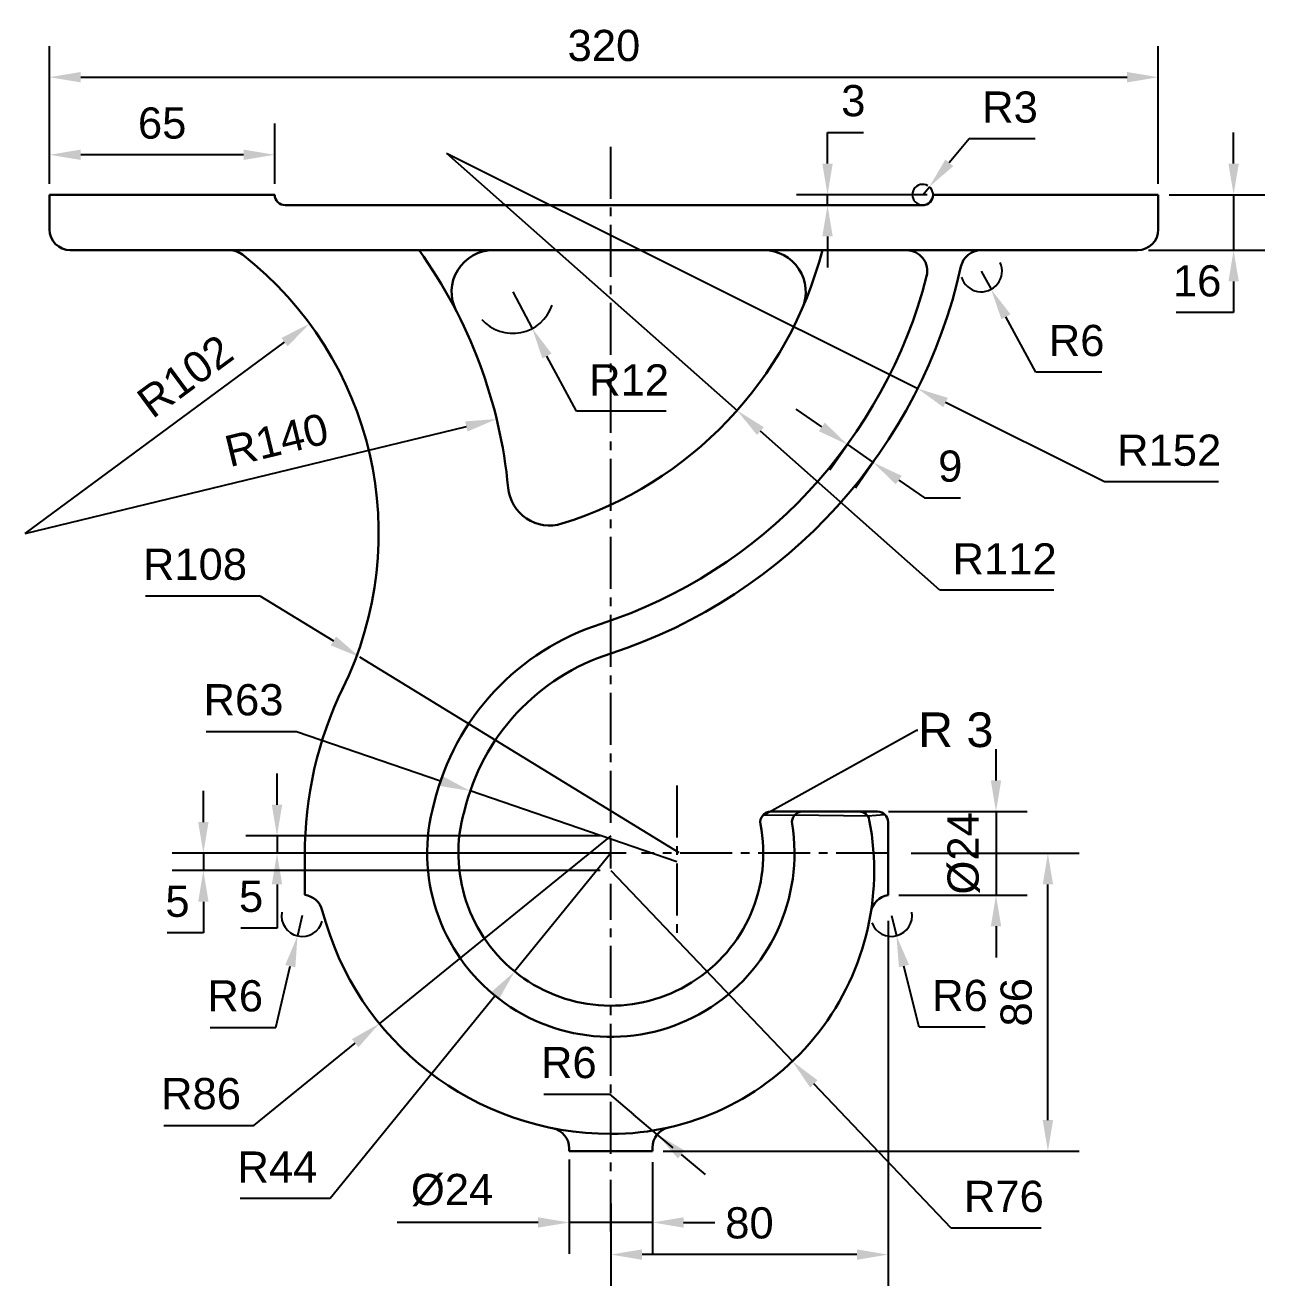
# Model space of a CAD drawing. Header units: millimetres. Extents: x -969 to -345, y 564 to 945.
# Drawn here: x -969.3 to -611.6, y 564.3 to 928.1 of the extents above; entities that cross this region are included whole.
import ezdxf
from ezdxf import colors
from ezdxf.entities.mleader import LeaderData, LeaderLine
from ezdxf.math import Vec2, Vec3

# ---------------------------------------------------------------- set-up
doc = ezdxf.new("R2010")
doc.units = ezdxf.units.MM
doc.header["$LTSCALE"] = 20
doc.header["$MEASUREMENT"] = 0
doc.linetypes.add('CENTER2', pattern=[1.125, 0.75, -0.125, 0.125, -0.125])
doc.styles.get("Standard").update_dxf_attribs({"font": 'arial.ttf'})
doc.dimstyles.get("Standard").update_dxf_attribs({"dimscale": 50, "dimtxt": 0.18, "dimasz": 0.18, "dimexe": 0.18, "dimexo": 0.0625, "dimgap": 0.09, "dimtad": 1, "dimtoh": 1, "dimdec": 4, "dimdsep": 46, "dimtxsty": 'Standard', "dimcen": 0.09, "dimadec": 0, "dimazin": 0, "dimtfac": 1, "dimtdec": 4, "dimtmove": 0, "dimatfit": 3, "dimfxl": 1, "dimtolj": 1, "dimtzin": 0, "dimarcsym": 0})

# ---------------------------------------------------------------- blocks, each defined once
blk = doc.blocks.new('*D4')
at = {"color": 0, "lineweight": -2, "transparency": 16777216}
for p, q in [((-847.68, 891.18), (-763.86, 816.9)), ((-705.34, 765.04), (-757.12, 810.93)), ((-672.44, 765.04), (-705.34, 765.04))]:
    blk.add_line(p, q, dxfattribs=at)
at = {"color": 0, "transparency": 16777216}
blk.add_solid([(-756.13, 812.05), (-758.12, 809.81), (-763.86, 816.9)], dxfattribs=at)
at = {"layer": 'Defpoints', "color": 0, "transparency": 16777216}
for p in [(-847.68, 891.18), (-763.86, 816.9)]:
    blk.add_point(p, dxfattribs=at)
at = {"color": 0, "transparency": 16777216, "insert": (-686.64, 774.06), "char_height": 9, "attachment_point": 5}
blk.add_mtext('\\A1;R112', dxfattribs=at)
blk = doc.blocks.new('*D5')
at = {"color": 0, "lineweight": -2, "transparency": 16777216}
for p, q in [((-847.68, 891.18), (-711.73, 823.21)), ((-657.86, 796.27), (-703.68, 819.18)), ((-624.95, 796.27), (-657.86, 796.27))]:
    blk.add_line(p, q, dxfattribs=at)
at = {"color": 0, "transparency": 16777216}
blk.add_solid([(-703.01, 820.52), (-704.35, 817.84), (-711.73, 823.21)], dxfattribs=at)
at = {"layer": 'Defpoints', "color": 0, "transparency": 16777216}
for p in [(-847.68, 891.18), (-711.73, 823.21)]:
    blk.add_point(p, dxfattribs=at)
at = {"color": 0, "transparency": 16777216, "insert": (-639.16, 805.37), "char_height": 9, "attachment_point": 5}
blk.add_mtext('\\A1;R152', dxfattribs=at)
blk = doc.blocks.new('*D6')
at = {"color": 0, "lineweight": -2, "transparency": 16777216}
for p, q in [((-800.29, 684.13), (-747.9, 629.08)), ((-702.11, 580.96), (-741.7, 622.56)), ((-676.12, 580.96), (-702.11, 580.96))]:
    blk.add_line(p, q, dxfattribs=at)
at = {"color": 0, "transparency": 16777216}
blk.add_solid([(-740.61, 623.59), (-742.78, 621.52), (-747.9, 629.08)], dxfattribs=at)
at = {"layer": 'Defpoints', "color": 0, "transparency": 16777216}
for p in [(-800.29, 684.13), (-747.9, 629.08)]:
    blk.add_point(p, dxfattribs=at)
at = {"color": 0, "transparency": 16777216, "insert": (-686.87, 590.05), "char_height": 9, "attachment_point": 5}
blk.add_mtext('\\A1;R76', dxfattribs=at)
blk = doc.blocks.new('*D7')
at = {"color": 0, "lineweight": -2, "transparency": 16777216}
for p, q in [((-800.29, 694.13), (-867.1, 639.98)), ((-903.32, 610.61), (-874.09, 634.31)), ((-929.32, 610.61), (-903.32, 610.61))]:
    blk.add_line(p, q, dxfattribs=at)
at = {"color": 0, "transparency": 16777216}
blk.add_solid([(-875.03, 635.47), (-873.14, 633.14), (-867.1, 639.98)], dxfattribs=at)
at = {"layer": 'Defpoints', "color": 0, "transparency": 16777216}
for p in [(-800.29, 694.13), (-867.1, 639.98)]:
    blk.add_point(p, dxfattribs=at)
at = {"color": 0, "transparency": 16777216, "insert": (-918.57, 619.71), "char_height": 9, "attachment_point": 5}
blk.add_mtext('\\A1;R86', dxfattribs=at)
blk = doc.blocks.new('*D9')
at = {"color": 0, "lineweight": -2, "transparency": 16777216}
for p, q in [((-800.29, 689.13), (-828.06, 655)), ((-881.29, 589.57), (-833.74, 648.02)), ((-907.26, 589.57), (-881.29, 589.57))]:
    blk.add_line(p, q, dxfattribs=at)
at = {"color": 0, "transparency": 16777216}
blk.add_solid([(-834.9, 648.97), (-832.57, 647.07), (-828.06, 655)], dxfattribs=at)
at = {"layer": 'Defpoints', "color": 0, "transparency": 16777216}
for p in [(-800.29, 689.13), (-828.06, 655)]:
    blk.add_point(p, dxfattribs=at)
at = {"color": 0, "transparency": 16777216, "insert": (-896.52, 598.57), "char_height": 9, "attachment_point": 5}
blk.add_mtext('\\A1;R44', dxfattribs=at)
blk = doc.blocks.new('*D10')
at = {"color": 0, "lineweight": -2, "transparency": 16777216}
for p, q in [((-917.07, 724.25), (-891.06, 724.25)), ((-891.06, 724.25), (-849.41, 710)), ((-781.29, 686.69), (-840.9, 707.09))]:
    blk.add_line(p, q, dxfattribs=at)
at = {"color": 0, "transparency": 16777216}
blk.add_solid([(-848.93, 711.42), (-849.9, 708.58), (-840.9, 707.09)], dxfattribs=at)
at = {"layer": 'Defpoints', "color": 0, "transparency": 16777216}
for p in [(-840.9, 707.09), (-781.29, 686.69)]:
    blk.add_point(p, dxfattribs=at)
at = {"color": 0, "transparency": 16777216, "insert": (-906.31, 733.35), "char_height": 9, "attachment_point": 5}
blk.add_mtext('\\A1;R63', dxfattribs=at)
blk = doc.blocks.new('*U12')
at = {"color": 0, "linetype": 'CENTER2', "transparency": 16777216}
for p, q in [((0, 8.8), (0, 203.99)), ((-80, 0), (-8.8, 0)), ((8.8, 0), (90.63, 0)), ((0, -109.2), (0, -8.8))]:
    blk.add_line(p, q, dxfattribs=at)
at = {"color": 0, "linetype": 'Continuous', "transparency": 16777216}
for p, q in [((0, -4.4), (0, 4.4)), ((-4.4, 0), (4.4, 0))]:
    blk.add_line(p, q, dxfattribs=at)
blk = doc.blocks.new('*D13')
at = {"color": 0, "lineweight": -2, "transparency": 16777216}
for p, q in [((-896.64, 703.13), (-896.64, 712.13)), ((-803.42, 694.13), (-905.64, 694.13)), ((-896.64, 694.13), (-896.64, 689.13)), ((-894.05, 689.13), (-905.64, 689.13)), ((-896.64, 680.13), (-896.64, 667.55)), ((-896.64, 667.55), (-907.11, 667.55))]:
    blk.add_line(p, q, dxfattribs=at)
at = {"color": 0, "transparency": 16777216}
for points in [[(-898.14, 703.13), (-895.14, 703.13), (-896.64, 694.13)], [(-898.14, 680.13), (-895.14, 680.13), (-896.64, 689.13)]]:
    blk.add_solid(points, dxfattribs=at)
at = {"layer": 'Defpoints', "color": 0, "transparency": 16777216}
for p in [(-800.29, 694.13), (-896.64, 689.13), (-890.92, 689.13)]:
    blk.add_point(p, dxfattribs=at)
at = {"color": 0, "transparency": 16777216, "insert": (-904.12, 676.63), "char_height": 9, "attachment_point": 5}
blk.add_mtext('\\A1;5', dxfattribs=at)
blk = doc.blocks.new('*D14')
at = {"color": 0, "lineweight": -2, "transparency": 16777216}
for p, q in [((-917.89, 698.13), (-917.89, 707.13)), ((-803.42, 689.13), (-926.89, 689.13)), ((-917.89, 689.13), (-917.89, 684.13)), ((-803.42, 684.13), (-926.89, 684.13)), ((-917.89, 675.13), (-917.89, 666.13)), ((-917.89, 666.13), (-928.35, 666.13))]:
    blk.add_line(p, q, dxfattribs=at)
at = {"color": 0, "transparency": 16777216}
for points in [[(-919.39, 698.13), (-916.39, 698.13), (-917.89, 689.13)], [(-919.39, 675.13), (-916.39, 675.13), (-917.89, 684.13)]]:
    blk.add_solid(points, dxfattribs=at)
at = {"layer": 'Defpoints', "color": 0, "transparency": 16777216}
for p in [(-800.29, 689.13), (-917.89, 684.13), (-800.29, 684.13)]:
    blk.add_point(p, dxfattribs=at)
at = {"color": 0, "transparency": 16777216, "insert": (-925.37, 675.21), "char_height": 9, "attachment_point": 5}
blk.add_mtext('\\A1;5', dxfattribs=at)
blk = doc.blocks.new('*D15')
at = {"color": 0, "lineweight": -2, "transparency": 16777216}
for p, q in [((-720.29, 669.62), (-720.29, 564.31)), ((-800.29, 588.02), (-800.29, 564.31)), ((-729.29, 573.31), (-791.29, 573.31))]:
    blk.add_line(p, q, dxfattribs=at)
at = {"color": 0, "transparency": 16777216}
for points in [[(-791.29, 574.81), (-791.29, 571.81), (-800.29, 573.31)], [(-729.29, 574.81), (-729.29, 571.81), (-720.29, 573.31)]]:
    blk.add_solid(points, dxfattribs=at)
at = {"layer": 'Defpoints', "color": 0, "transparency": 16777216}
for p in [(-720.29, 672.75), (-800.29, 591.15), (-800.29, 573.31)]:
    blk.add_point(p, dxfattribs=at)
at = {"color": 0, "transparency": 16777216, "insert": (-760.29, 582.41), "char_height": 9, "attachment_point": 5}
blk.add_mtext('\\A1;80', dxfattribs=at)
blk = doc.blocks.new('*D16')
at = {"color": 0, "lineweight": -2, "transparency": 16777216}
for p, q in [((-713.64, 689.13), (-665.16, 689.13)), ((-674.16, 612.13), (-674.16, 680.13)), ((-785.17, 603.13), (-665.16, 603.13))]:
    blk.add_line(p, q, dxfattribs=at)
at = {"color": 0, "transparency": 16777216}
for points in [[(-675.66, 680.13), (-672.66, 680.13), (-674.16, 689.13)], [(-675.66, 612.13), (-672.66, 612.13), (-674.16, 603.13)]]:
    blk.add_solid(points, dxfattribs=at)
at = {"layer": 'Defpoints', "color": 0, "transparency": 16777216}
for p in [(-716.77, 689.13), (-674.16, 689.13), (-788.29, 603.13)]:
    blk.add_point(p, dxfattribs=at)
at = {"color": 0, "transparency": 16777216, "insert": (-683.26, 646.13), "char_height": 9, "attachment_point": 5, "rotation": 90}
blk.add_mtext('\\A1;86', dxfattribs=at)
blk = doc.blocks.new('*D17')
at = {"color": 0, "lineweight": -2, "transparency": 16777216}
for p, q in [((-962.29, 882.26), (-962.29, 922.05)), ((-642.29, 882.26), (-642.29, 922.05)), ((-953.29, 913.05), (-651.29, 913.05))]:
    blk.add_line(p, q, dxfattribs=at)
at = {"color": 0, "transparency": 16777216}
for points in [[(-953.29, 914.55), (-953.29, 911.55), (-962.29, 913.05)], [(-651.29, 914.55), (-651.29, 911.55), (-642.29, 913.05)]]:
    blk.add_solid(points, dxfattribs=at)
at = {"layer": 'Defpoints', "color": 0, "transparency": 16777216}
for p in [(-642.29, 913.05), (-962.29, 879.13), (-642.29, 879.13)]:
    blk.add_point(p, dxfattribs=at)
at = {"color": 0, "transparency": 16777216, "insert": (-802.29, 922.15), "char_height": 9, "attachment_point": 5}
blk.add_mtext('\\A1;320', dxfattribs=at)
blk = doc.blocks.new('*D18')
at = {"color": 0, "lineweight": -2, "transparency": 16777216}
for p, q in [((-620.56, 888.13), (-620.56, 897.13)), ((-639.17, 879.13), (-611.56, 879.13)), ((-620.56, 879.13), (-620.56, 863.13)), ((-645.17, 863.13), (-611.56, 863.13)), ((-620.56, 854.13), (-620.56, 845.13)), ((-620.56, 845.13), (-637.1, 845.13))]:
    blk.add_line(p, q, dxfattribs=at)
at = {"color": 0, "transparency": 16777216}
for points in [[(-622.06, 888.13), (-619.06, 888.13), (-620.56, 879.13)], [(-622.06, 854.13), (-619.06, 854.13), (-620.56, 863.13)]]:
    blk.add_solid(points, dxfattribs=at)
at = {"layer": 'Defpoints', "color": 0, "transparency": 16777216}
for p in [(-642.29, 879.13), (-648.29, 863.13), (-620.56, 863.13)]:
    blk.add_point(p, dxfattribs=at)
at = {"color": 0, "transparency": 16777216, "insert": (-631.08, 854.23), "char_height": 9, "attachment_point": 5}
blk.add_mtext('\\A1;16', dxfattribs=at)
blk = doc.blocks.new('*D19')
at = {"color": 0, "lineweight": -2, "transparency": 16777216}
for p, q in [((-737.76, 888.13), (-737.76, 897.13)), ((-737.76, 897.13), (-727.36, 897.13)), ((-708.97, 879.13), (-746.76, 879.13)), ((-737.76, 876.13), (-737.76, 879.13)), ((-717.3, 876.13), (-746.76, 876.13)), ((-737.76, 867.13), (-737.76, 858.13))]:
    blk.add_line(p, q, dxfattribs=at)
at = {"color": 0, "transparency": 16777216}
for points in [[(-739.26, 888.13), (-736.26, 888.13), (-737.76, 879.13)], [(-739.26, 867.13), (-736.26, 867.13), (-737.76, 876.13)]]:
    blk.add_solid(points, dxfattribs=at)
at = {"layer": 'Defpoints', "color": 0, "transparency": 16777216}
for p in [(-705.84, 879.13), (-737.76, 876.13), (-714.18, 876.13)]:
    blk.add_point(p, dxfattribs=at)
at = {"color": 0, "transparency": 16777216, "insert": (-730.31, 906.23), "char_height": 9, "attachment_point": 5}
blk.add_mtext('\\A1;3', dxfattribs=at)
blk = doc.blocks.new('*D20')
at = {"color": 0, "lineweight": -2, "transparency": 16777216}
for p, q in [((-696.85, 895.27), (-702.61, 888.35)), ((-677.84, 895.27), (-696.85, 895.27)), ((-710.29, 879.13), (-708.37, 881.44))]:
    blk.add_line(p, q, dxfattribs=at)
blk.add_arc((-710.29, 879.13), 3, 59.6831, 50.2112, dxfattribs=at)
at = {"color": 0, "transparency": 16777216}
blk.add_solid([(-703.76, 889.31), (-701.46, 887.39), (-708.37, 881.44)], dxfattribs=at)
at = {"layer": 'Defpoints', "color": 0, "transparency": 16777216}
for p in [(-708.37, 881.44), (-710.29, 879.13)]:
    blk.add_point(p, dxfattribs=at)
at = {"color": 0, "transparency": 16777216, "insert": (-685.09, 904.37), "char_height": 9, "attachment_point": 5}
blk.add_mtext('\\A1;R3', dxfattribs=at)
blk = doc.blocks.new('*D21')
at = {"color": 0, "lineweight": -2, "transparency": 16777216}
for p, q in [((-693.39, 857.13), (-690.54, 851.85)), ((-677.63, 827.93), (-686.27, 843.93)), ((-658.62, 827.93), (-677.63, 827.93))]:
    blk.add_line(p, q, dxfattribs=at)
blk.add_arc((-693.39, 857.13), 6, 197.397, 24.3012, dxfattribs=at)
at = {"color": 0, "transparency": 16777216}
blk.add_solid([(-684.95, 844.65), (-687.59, 843.22), (-690.54, 851.85)], dxfattribs=at)
at = {"layer": 'Defpoints', "color": 0, "transparency": 16777216}
for p in [(-693.39, 857.13), (-690.54, 851.85)]:
    blk.add_point(p, dxfattribs=at)
at = {"color": 0, "transparency": 16777216, "insert": (-665.87, 837.02), "char_height": 9, "attachment_point": 5}
blk.add_mtext('\\A1;R6', dxfattribs=at)
blk = doc.blocks.new('*D22')
at = {"color": 0, "lineweight": -2, "transparency": 16777216}
for p, q in [((-828.6, 851.13), (-822.96, 840.54)), ((-810.24, 816.68), (-818.73, 832.6)), ((-784.33, 816.68), (-810.24, 816.68))]:
    blk.add_line(p, q, dxfattribs=at)
blk.add_arc((-828.6, 851.13), 12, 221.7047, 341.0274, dxfattribs=at)
at = {"color": 0, "transparency": 16777216}
blk.add_solid([(-817.4, 833.31), (-820.05, 831.9), (-822.96, 840.54)], dxfattribs=at)
at = {"layer": 'Defpoints', "color": 0, "transparency": 16777216}
for p in [(-828.6, 851.13), (-822.96, 840.54)]:
    blk.add_point(p, dxfattribs=at)
at = {"color": 0, "transparency": 16777216, "insert": (-795.04, 825.7), "char_height": 9, "attachment_point": 5}
blk.add_mtext('\\A1;R12', dxfattribs=at)
blk = doc.blocks.new('*D24')
at = {"color": 0, "lineweight": -2, "transparency": 16777216}
for p, q in [((-962.29, 882.26), (-962.29, 899.67)), ((-897.29, 882.26), (-897.29, 899.67)), ((-906.29, 890.67), (-953.29, 890.67))]:
    blk.add_line(p, q, dxfattribs=at)
at = {"color": 0, "transparency": 16777216}
for points in [[(-953.29, 892.17), (-953.29, 889.17), (-962.29, 890.67)], [(-906.29, 892.17), (-906.29, 889.17), (-897.29, 890.67)]]:
    blk.add_solid(points, dxfattribs=at)
at = {"layer": 'Defpoints', "color": 0, "transparency": 16777216}
for p in [(-962.29, 890.67), (-962.29, 879.13), (-897.29, 879.13)]:
    blk.add_point(p, dxfattribs=at)
at = {"color": 0, "transparency": 16777216, "insert": (-929.79, 899.77), "char_height": 9, "attachment_point": 5}
blk.add_mtext('\\A1;65', dxfattribs=at)
blk = doc.blocks.new('*D25')
at = {"color": 0, "lineweight": -2, "transparency": 16777216}
for p, q in [((-739.41, 812.15), (-746.82, 817.26)), ((-731.83, 807.29), (-737.13, 799.63)), ((-732.01, 807.03), (-724.61, 801.91)), ((-724.43, 802.17), (-729.73, 794.51)), ((-717.21, 796.79), (-709.8, 791.67)), ((-709.8, 791.67), (-699.39, 791.67))]:
    blk.add_line(p, q, dxfattribs=at)
at = {"color": 0, "transparency": 16777216}
for points in [[(-738.56, 813.38), (-740.27, 810.91), (-732.01, 807.03)], [(-716.35, 798.03), (-718.06, 795.56), (-724.61, 801.91)]]:
    blk.add_solid(points, dxfattribs=at)
at = {"layer": 'Defpoints', "color": 0, "transparency": 16777216}
for p in [(-730.06, 809.86), (-722.65, 804.74), (-724.61, 801.91)]:
    blk.add_point(p, dxfattribs=at)
at = {"color": 0, "transparency": 16777216, "insert": (-702.34, 800.77), "char_height": 9, "attachment_point": 5}
blk.add_mtext('\\A1;9', dxfattribs=at)
blk = doc.blocks.new('*D26')
at = {"color": 0, "lineweight": -2, "transparency": 16777216}
for p, q in [((-934.57, 763.36), (-901.55, 763.36)), ((-901.55, 763.36), (-880.37, 750.38)), ((-780.61, 689.26), (-872.7, 745.68))]:
    blk.add_line(p, q, dxfattribs=at)
at = {"color": 0, "transparency": 16777216}
blk.add_solid([(-879.59, 751.66), (-881.16, 749.1), (-872.7, 745.68)], dxfattribs=at)
at = {"layer": 'Defpoints', "color": 0, "transparency": 16777216}
for p in [(-872.7, 745.68), (-780.61, 689.26)]:
    blk.add_point(p, dxfattribs=at)
at = {"color": 0, "transparency": 16777216, "insert": (-920.31, 772.45), "char_height": 9, "attachment_point": 5}
blk.add_mtext('\\A1;R108', dxfattribs=at)
blk = doc.blocks.new('*D27')
at = {"color": 0, "lineweight": -2, "transparency": 16777216}
for p, q in [((-689.13, 710.13), (-689.13, 719.13)), ((-720.17, 701.13), (-680.13, 701.13)), ((-689.13, 701.13), (-689.13, 677.06)), ((-717.17, 677.06), (-680.13, 677.06)), ((-689.13, 668.06), (-689.13, 659.06))]:
    blk.add_line(p, q, dxfattribs=at)
at = {"color": 0, "transparency": 16777216}
for points in [[(-690.63, 710.13), (-687.63, 710.13), (-689.13, 701.13)], [(-690.63, 668.06), (-687.63, 668.06), (-689.13, 677.06)]]:
    blk.add_solid(points, dxfattribs=at)
at = {"layer": 'Defpoints', "color": 0, "transparency": 16777216}
for p in [(-723.29, 701.13), (-720.29, 677.06), (-689.13, 677.06)]:
    blk.add_point(p, dxfattribs=at)
at = {"color": 0, "transparency": 16777216, "insert": (-698.47, 689.09), "char_height": 9, "attachment_point": 5, "rotation": 90}
blk.add_mtext('\\A1;%%C24', dxfattribs=at)
blk = doc.blocks.new('*D28')
at = {"color": 0, "lineweight": -2, "transparency": 16777216}
for p, q in [((-812.29, 600.79), (-812.29, 573.58)), ((-788.29, 600.01), (-788.29, 573.58)), ((-821.29, 582.58), (-861.94, 582.58)), ((-788.29, 582.58), (-812.29, 582.58)), ((-779.29, 582.58), (-770.29, 582.58))]:
    blk.add_line(p, q, dxfattribs=at)
at = {"color": 0, "transparency": 16777216}
for points in [[(-821.29, 584.08), (-821.29, 581.08), (-812.29, 582.58)], [(-779.29, 584.08), (-779.29, 581.08), (-788.29, 582.58)]]:
    blk.add_solid(points, dxfattribs=at)
at = {"layer": 'Defpoints', "color": 0, "transparency": 16777216}
for p in [(-812.29, 603.91), (-788.29, 603.13), (-788.29, 582.58)]:
    blk.add_point(p, dxfattribs=at)
at = {"color": 0, "transparency": 16777216, "insert": (-846.11, 591.93), "char_height": 9, "attachment_point": 5}
blk.add_mtext('\\A1;%%C24', dxfattribs=at)
blk = doc.blocks.new('*D29')
at = {"color": 0, "lineweight": -2, "transparency": 16777216}
for p, q in [((-719.33, 671.13), (-717.87, 665.31)), ((-711.28, 638.93), (-715.69, 656.58)), ((-692.27, 638.93), (-711.28, 638.93))]:
    blk.add_line(p, q, dxfattribs=at)
blk.add_arc((-719.33, 671.13), 6, 200.7196, 9.9778, dxfattribs=at)
at = {"color": 0, "transparency": 16777216}
blk.add_solid([(-714.23, 656.94), (-717.14, 656.22), (-717.87, 665.31)], dxfattribs=at)
at = {"layer": 'Defpoints', "color": 0, "transparency": 16777216}
for p in [(-719.33, 671.13), (-717.87, 665.31)]:
    blk.add_point(p, dxfattribs=at)
at = {"color": 0, "transparency": 16777216, "insert": (-699.53, 648.03), "char_height": 9, "attachment_point": 5}
blk.add_mtext('\\A1;R6', dxfattribs=at)
blk = doc.blocks.new('*D30')
at = {"color": 0, "lineweight": -2, "transparency": 16777216}
for p, q in [((-889.37, 671.13), (-890.74, 665.29)), ((-896.95, 638.82), (-892.8, 656.53)), ((-915.96, 638.82), (-896.95, 638.82))]:
    blk.add_line(p, q, dxfattribs=at)
blk.add_arc((-889.37, 671.13), 6, 170.8474, 344.636, dxfattribs=at)
at = {"color": 0, "transparency": 16777216}
blk.add_solid([(-894.26, 656.87), (-891.34, 656.19), (-890.74, 665.29)], dxfattribs=at)
at = {"layer": 'Defpoints', "color": 0, "transparency": 16777216}
for p in [(-889.37, 671.13), (-890.74, 665.29)]:
    blk.add_point(p, dxfattribs=at)
at = {"color": 0, "transparency": 16777216, "insert": (-908.71, 647.92), "char_height": 9, "attachment_point": 5}
blk.add_mtext('\\A1;R6', dxfattribs=at)
blk = doc.blocks.new('*D31')
at = {"color": 0, "lineweight": -2, "transparency": 16777216}
for p, q in [((-819.67, 619.57), (-800.67, 619.57)), ((-800.67, 619.57), (-793.78, 613.78)), ((-786.88, 607.99), (-793.78, 613.78)), ((-782.29, 604.13), (-786.88, 607.99)), ((-779.99, 602.2), (-773.1, 596.41))]:
    blk.add_line(p, q, dxfattribs=at)
at = {"color": 0, "transparency": 16777216}
blk.add_solid([(-779.03, 603.35), (-780.96, 601.05), (-786.88, 607.99)], dxfattribs=at)
at = {"layer": 'Defpoints', "color": 0, "transparency": 16777216}
for p in [(-786.88, 607.99), (-782.29, 604.13)]:
    blk.add_point(p, dxfattribs=at)
at = {"color": 0, "transparency": 16777216, "insert": (-812.42, 628.67), "char_height": 9, "attachment_point": 5}
blk.add_mtext('\\A1;R6', dxfattribs=at)
blk = doc.blocks.new('*D35')
at = {"color": 0, "lineweight": -2, "transparency": 16777216}
blk.add_line((-969.31, 781.4), (-894.47, 836.61), dxfattribs=at)
at = {"color": 0, "transparency": 16777216}
blk.add_solid([(-895.36, 837.82), (-893.58, 835.4), (-887.23, 841.95)], dxfattribs=at)
at = {"layer": 'Defpoints', "color": 0, "transparency": 16777216}
for p in [(-887.23, 841.95), (-969.31, 781.4)]:
    blk.add_point(p, dxfattribs=at)
at = {"color": 0, "transparency": 16777216, "insert": (-923.14, 826.76), "char_height": 9, "attachment_point": 5, "rotation": 36.4175}
blk.add_mtext('\\A1;R102', dxfattribs=at)
blk = doc.blocks.new('*D37')
at = {"color": 0, "lineweight": -2, "transparency": 16777216}
blk.add_line((-969.31, 781.4), (-842, 812.29), dxfattribs=at)
at = {"color": 0, "transparency": 16777216}
blk.add_solid([(-842.36, 813.74), (-841.65, 810.83), (-833.26, 814.41)], dxfattribs=at)
at = {"layer": 'Defpoints', "color": 0, "transparency": 16777216}
for p in [(-833.26, 814.41), (-969.31, 781.4)]:
    blk.add_point(p, dxfattribs=at)
at = {"color": 0, "transparency": 16777216, "insert": (-896.76, 808.36), "char_height": 9, "attachment_point": 5, "rotation": 13.6373}
blk.add_mtext('\\A1;R140', dxfattribs=at)

msp = doc.modelspace()

# ---------------------------------------------------------------- linework, layer by layer
at = {"color": 7, "lineweight": 30}
for p, q in [((-962.29015, 879.13319), (-897.29015, 879.13319)), ((-962.29015, 869.13319), (-962.29015, 879.13319)), ((-897.29015, 879.13319), (-897.29015, 879.13319)), ((-707.29015, 879.13319), (-707.29015, 879.13319)), ((-707.29015, 879.13319), (-642.29015, 879.13319)), ((-642.29015, 879.13319), (-642.29015, 869.13319)), ((-894.29015, 876.13319), (-710.29015, 876.13319)), ((-648.29015, 863.13319), (-956.29015, 863.13319)), ((-754.1599, 701.13319), (-723.29015, 701.13319)), ((-720.29015, 698.13319), (-720.29015, 677.05542)), ((-888.60662, 689.13319), (-888.60662, 677.08459)), ((-812.29015, 603.91125), (-812.29015, 603.13319)), ((-788.29015, 604.13319), (-788.29015, 603.13319)), ((-812.29015, 603.13319), (-788.29015, 603.13319))]:
    msp.add_line(p, q, dxfattribs=at)
at = {"color": 2, "linetype": 'CENTER2'}
msp.add_line((-781.29015, 708.68432), (-781.29015, 664.69793), dxfattribs=at)
at = {"color": 7, "lineweight": 30}
for points in [[(-747.9791, 697.65105, -1.247263412), (-851.27072, 703.62396, -0.262367043), (-803.05259, 755.32345, 0.255942739), (-709.16654, 855.64203)], [(-757.10439, 697.55873, -1.270039999), (-842.56529, 701.33208, -0.263319328), (-800.29015, 746.75775, 0.265094734), (-699.25116, 858.42617)], [(-844.27611, 688.02145, -0.004413743), (-844.24281, 689.13319, -0.004413743)]]:
    msp.add_lwpolyline(points, format="xyb", dxfattribs=at)
for centre, radius, start, end in [((-894.29015, 879.13319), 3, 180, 270), ((-710.29015, 879.13319), 3, 270, 0), ((-956.29015, 869.13319), 6, 180, 270), ((-648.29015, 869.13319), 6, 270, 0), ((-910.3165, 857.13319), 6, 52.0822879, 90), ((-969.3113, 781.39936), 140, 5.3956048, 35.7191874), ((-834.25134, 851.13319), 12, 90, 207.308105), ((-847.67989, 891.18148), 112, 287.274572, 345.4969751), ((-756.04947, 851.13319), 12, 336.3916327, 90), ((-714.97829, 857.13319), 6, 345.6095981, 90), ((-693.39213, 857.13319), 6, 90, 167.5554026), ((-969.3113, 781.39936), 102, 333.7816572, 52.0822879), ((-817.98478, 795.69221), 12, 185.3956048, 287.274572), ((-780.60669, 689.25761), 108, 153.7923656, 180.3685464), ((-800.29015, 684.13319), 76, 270, 11.0567292), ((-754.1599, 698.13319), 3, 90, 191.0397144), ((-745.0181, 698.13319), 3, 90, 189.2483583), ((-728.6452, 698.13319), 3, 11.0567292, 90), ((-723.29015, 698.13319), 3, 0, 90), ((-889.36877, 671.13319), 6, 14.4775122, 82.7022918), ((-719.3272, 671.13319), 6, 99.2354789, 170.8780354), ((-800.29015, 694.13319), 86, 194.4775122, 270), ((-818.29015, 603.91125), 6, 0, 78.7171757), ((-782.29015, 604.13319), 6, 102.6803835, 180)]:
    msp.add_arc(centre, radius, start, end, dxfattribs=at)

# ---------------------------------------------------------------- block references
at = {"color": 2, "linetype": 'CENTER2', "extrusion": (0, 0, -1)}
msp.add_blockref('*U12', (800.29015, 689.13319), dxfattribs=at)

# ---------------------------------------------------------------- dimensions: what is measured, and where the dimension line sits
at = {"color": 4}
for base, p1, p2, picture, middle in [((-642.29015, 913.0521), (-962.29015, 879.13319), (-642.29015, 879.13319), '*D17', (-802.29015, 922.15033)), ((-962.29015, 890.67373), (-897.29015, 879.13319), (-962.29015, 879.13319), '*D24', (-929.79015, 899.76888)), ((-800.29015, 573.31181), (-720.29015, 672.74736), (-800.29015, 591.14518), '*D15', (-760.29015, 582.40697))]:
    dim = msp.add_linear_dim(base=base, p1=p1, p2=p2, dimstyle='Standard', dxfattribs=at)
    dim.commit()
    dim.dimension.update_dxf_attribs({"geometry": picture, "text_midpoint": middle})
for base, p1, p2, picture, middle in [((-737.75856, 876.13319), (-705.84082, 879.13319), (-714.17918, 876.13319), '*D19', (-730.31177, 897.13319)), ((-896.64041, 689.13319), (-800.29015, 694.13319), (-890.92442, 689.13319), '*D13', (-904.12403, 667.5518))]:
    dim = msp.add_linear_dim(base=base, p1=p1, p2=p2, angle=90, dimstyle='Standard', dxfattribs=at)
    dim.commit()
    dim.dimension.update_dxf_attribs({"geometry": picture, "text_midpoint": middle, "dimtype": 160})
for center, mpoint, picture, middle in [((-710.29015, 879.13319), (-708.37028, 881.43842), '*D20', (-685.09453, 904.36801)), ((-693.39213, 857.13319), (-690.5423, 851.85319), '*D21', (-665.87426, 837.02084)), ((-828.60317, 851.13319), (-822.95924, 840.54329), '*D22', (-795.03638, 825.70192)), ((-889.36877, 671.13319), (-890.73978, 665.29193), '*D30', (-908.70623, 647.91614)), ((-719.3272, 671.13319), (-717.87221, 665.31228), '*D29', (-699.52517, 648.02871)), ((-782.29015, 604.13319), (-786.88418, 607.99258), '*D31', (-812.41968, 628.66591))]:
    dim = msp.add_radius_dim(center=center, mpoint=mpoint, dimstyle='Standard', dxfattribs=at)
    dim.commit()
    dim.dimension.update_dxf_attribs({"geometry": picture, "text_midpoint": middle})
for base, p1, p2, picture, middle in [((-620.56061, 863.13319), (-642.29015, 879.13319), (-648.29015, 863.13319), '*D18', (-631.08005, 854.22835)), ((-917.88726, 684.13319), (-800.29015, 689.13319), (-800.29015, 684.13319), '*D14', (-925.37088, 675.20993)), ((-674.16477, 689.13319), (-788.29015, 603.13319), (-716.76814, 689.13319), '*D16', (-683.25993, 646.13319))]:
    dim = msp.add_linear_dim(base=base, p1=p1, p2=p2, angle=90, dimstyle='Standard', dxfattribs=at)
    dim.commit()
    dim.dimension.update_dxf_attribs({"geometry": picture, "text_midpoint": middle})
for center, mpoint, picture, middle in [((-847.67989, 891.18148), (-763.85806, 816.8989), '*D4', (-686.64025, 765.04324)), ((-847.67989, 891.18148), (-711.7266, 823.20573), '*D5', (-639.1557, 796.27211)), ((-780.60669, 689.25761), (-872.69805, 745.67731), '*D26', (-920.3118, 763.35565)), ((-781.29015, 686.69112), (-840.89689, 707.08812), '*D10', (-906.31237, 724.25346)), ((-800.29015, 694.13319), (-867.09538, 639.97544), '*D7', (-918.56784, 610.6103)), ((-800.29015, 689.13319), (-828.05693, 655.00101), '*D9', (-896.5225, 589.56672)), ((-800.29015, 684.13319), (-747.9003, 629.07592), '*D6', (-686.86526, 580.95938))]:
    dim = msp.add_radius_dim(center=center, mpoint=mpoint, dimstyle='Standard', dxfattribs=at)
    dim.commit()
    dim.dimension.update_dxf_attribs({"geometry": picture, "text_midpoint": middle, "dimtype": 164})
for mpoint, picture, middle in [((-887.23058, 841.9531), '*D35', (-923.14088, 826.7632)), ((-833.25821, 814.40781), '*D37', (-896.75992, 808.36038))]:
    dim = msp.add_radius_dim(center=(-969.3113, 781.39936), mpoint=mpoint, dimstyle='Standard', override={"dimtad": 3, "dimtmove": 2}, dxfattribs=at)
    dim.commit()
    dim.dimension.update_dxf_attribs({"geometry": picture, "text_midpoint": middle, "dimtype": 164})
dim = msp.add_aligned_dim(p1=(-730.05545, 809.8581), p2=(-722.65252, 804.73985), distance=-3.44046, dimstyle='Standard', dxfattribs=at)
dim.commit()
dim.dimension.update_dxf_attribs({"geometry": '*D25', "text_midpoint": (-702.34415, 800.76855)})
dim = msp.add_linear_dim(base=(-689.1271, 677.05542), p1=(-723.29015, 701.13319), p2=(-720.29015, 677.05542), angle=90, text='%%C24', dimstyle='Standard', dxfattribs=at)
dim.commit()
dim.dimension.update_dxf_attribs({"geometry": '*D27', "text_midpoint": (-689.1271, 689.0943), "dimtype": 160})
dim = msp.add_linear_dim(base=(-788.29015, 582.58388), p1=(-812.29015, 603.91125), p2=(-788.29015, 603.13319), text='%%C<>', dimstyle='Standard', dxfattribs=at)
dim.commit()
dim.dimension.update_dxf_attribs({"geometry": '*D28', "text_midpoint": (-846.11382, 582.58388), "dimtype": 160})

# ---------------------------------------------------------------- leaders
ml = msp.add_multileader_mtext('Standard', dxfattribs=at)
ml.set_content('R 3', color=4)
ml.set_leader_properties()
ml.build(insert=Vec2(0, 0))
ml.multileader.update_dxf_attribs({"dogleg_length": 0.36, "arrow_head_size": 0.18})
ctx = ml.context
ctx.base_point, ctx.char_height, ctx.arrow_head_size, ctx.landing_gap_size, ctx.plane_origin = Vec3(-711.717, 724.66929), 10, 0.18, 0.09, Vec3(-721.16883, 700.25451)
notes = []
notes.append((ctx, [(0, (1, 1, 0), (-712.077, 724.66929), (1, 0), 0.36, [(3, [(-721.16883, 700.25451), (-726.13939, 699.78272), (-747.30354, 700.07659), (-756.47544, 700.04063)], 0, [])])]))
ctx.mtext.insert, ctx.mtext.flow_direction = Vec3(-711.627, 729.75796), 5
for ctx, leaders in notes:
    for number, flags, end, landing, length, lines in leaders:
        leader = LeaderData()
        leader.index, (leader.has_last_leader_line, leader.has_dogleg_vector, leader.attachment_direction) = number, flags
        leader.last_leader_point, leader.dogleg_vector, leader.dogleg_length = Vec3(end), Vec3(landing), length
        for number, points, colour, breaks in lines:
            line = LeaderLine()
            line.index, line.vertices, line.color, line.breaks = number, Vec3.list(points), colors.encode_raw_color(colour), breaks
            leader.lines.append(line)
        ctx.leaders.append(leader)

doc.saveas('drawing.dxf')
